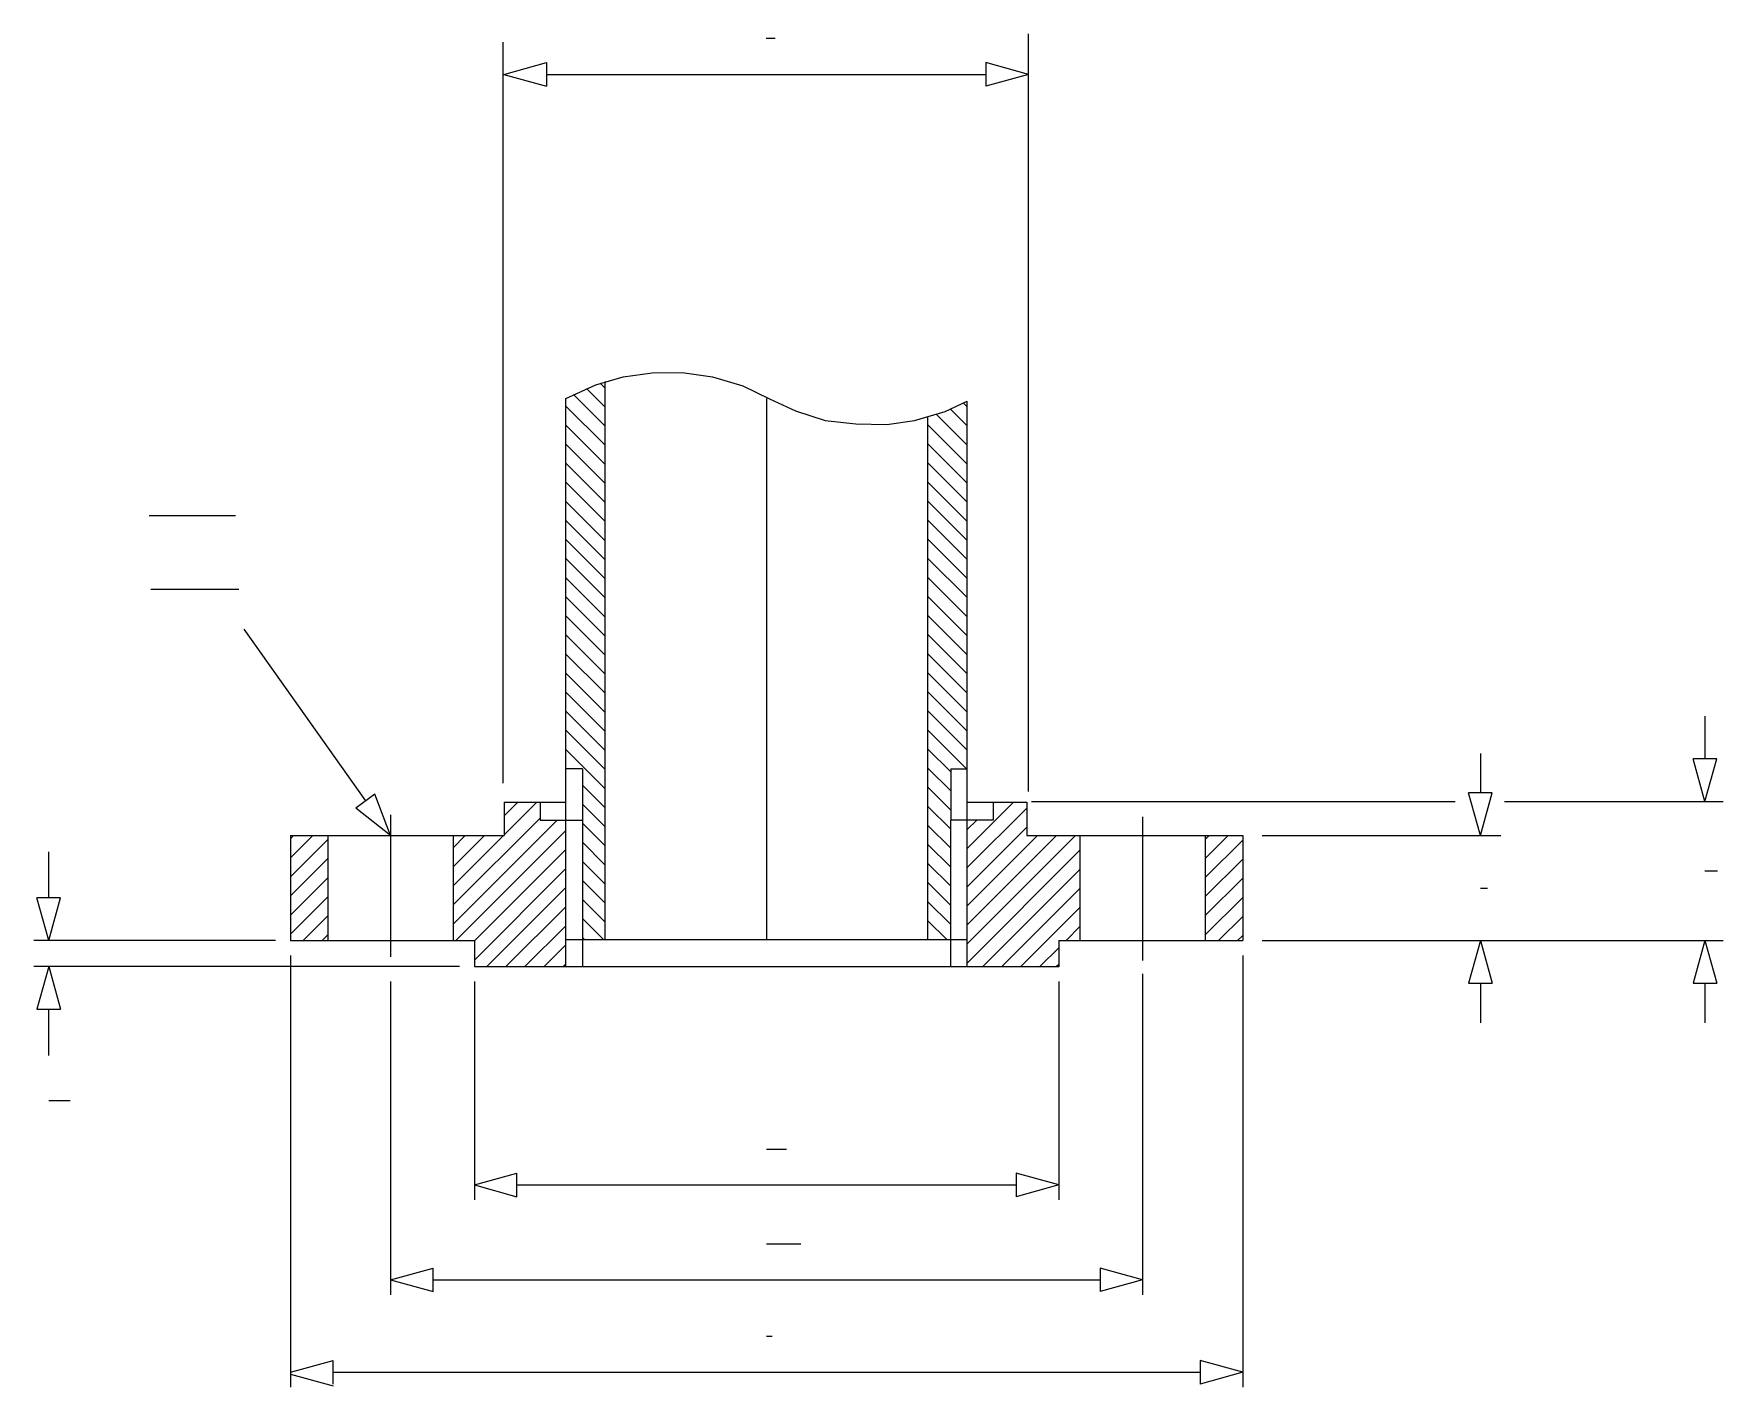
# Model space of a CAD drawing. Extents: x 391 to 1330, y 214 to 967.
import ezdxf

# ---------------------------------------------------------------- set-up
doc = ezdxf.new("R2010")
doc.units = 0
doc.header["$MEASUREMENT"] = 0
doc.layers.get('0').update_dxf_attribs({"linetype": 'CONTINUOUS'})
doc.layers.add('-1', color=7, linetype='CONTINUOUS')
doc.layers.add('1', color=7, linetype='CONTINUOUS')

msp = doc.modelspace()

# ---------------------------------------------------------------- linework, layer by layer
at = {"layer": '-1', "color": 5, "linetype": 'Continuous'}
for p, q in [((797.89, 964.13), (802.89, 964.13)), ((1319.96, 501.15), (1326.96, 501.15)), ((1195.1, 491.64), (1199.1, 491.64)), ((398.84, 373.54), (410.84, 373.54)), ((798.08, 346.57), (809.08, 346.57)), ((798.09, 293.82), (817.09, 293.82)), ((798.11, 242.43), (801.11, 242.43))]:
    msp.add_line(p, q, dxfattribs=at)
at = {"layer": '-1', "color": 2, "linetype": 'Continuous'}
for p, q in [((454.79, 698.8), (502.79, 698.8)), ((455.56, 657.84), (504.56, 657.84))]:
    msp.add_line(p, q, dxfattribs=at)
at = {"layer": '-1', "color": 3, "linetype": 'Continuous'}
for p, q in [((575.22, 540.17), (507.61, 635.66)), ((580.23, 543.83), (569.64, 536.1)), ((588.92, 520.81), (569.64, 536.1)), ((588.92, 520.81), (580.23, 543.83)), ((1073.79, 520.81), (1206.38, 520.81)), ((398.84, 486.17), (398.84, 511.88)), ((398.84, 462.46), (392.29, 486.17)), ((405.4, 486.17), (392.29, 486.17)), ((398.84, 462.46), (405.4, 486.17)), ((525.02, 462.46), (390.54, 462.46)), ((1073.79, 462.46), (1330.12, 462.46)), ((533.32, 454.16), (533.32, 214.13)), ((1062.89, 454.16), (1062.89, 214.13)), ((627.27, 447.96), (390.54, 447.96)), ((398.84, 447.96), (392.29, 424.24)), ((398.84, 447.96), (405.4, 424.24)), ((1007.24, 443.95), (1007.24, 265.52)), ((588.92, 439.66), (588.92, 265.52)), ((635.57, 439.66), (635.57, 318.27)), ((960.59, 439.66), (960.59, 318.27)), ((392.29, 424.24), (405.4, 424.24)), ((398.84, 398.54), (398.84, 424.24)), ((635.57, 326.57), (659.28, 333.13)), ((659.28, 320.02), (659.28, 333.13)), ((960.59, 326.57), (936.88, 333.13)), ((936.88, 333.13), (936.88, 320.02)), ((635.57, 326.57), (659.28, 320.02)), ((659.28, 326.57), (936.88, 326.57)), ((960.59, 326.57), (936.88, 320.02)), ((588.92, 273.82), (612.63, 280.37)), ((588.92, 273.82), (612.63, 267.26)), ((612.63, 267.26), (612.63, 280.37)), ((612.63, 273.82), (983.53, 273.82)), ((1007.24, 273.82), (983.53, 280.37)), ((983.53, 280.37), (983.53, 267.26)), ((1007.24, 273.82), (983.53, 267.26)), ((533.32, 222.43), (557.03, 228.99)), ((557.03, 215.87), (557.03, 228.99)), ((1062.89, 222.43), (1039.17, 228.99)), ((1039.17, 228.99), (1039.17, 215.87)), ((533.32, 221.43), (557.03, 214.88)), ((557.03, 222.43), (1039.17, 222.43)), ((1062.89, 222.43), (1039.17, 215.87))]:
    msp.add_line(p, q, dxfattribs=at)
at = {"layer": '-1', "color": 7, "linetype": 'Continuous'}
for p, q in [((652.17, 539.42), (686.47, 539.42)), ((652.17, 539.42), (652.17, 520.81)), ((672.09, 539.42), (672.09, 529.46)), ((924.08, 539.42), (924.08, 529.46)), ((942.74, 539.42), (942.74, 520.81)), ((672.09, 529.46), (695.67, 529.46)), ((924.08, 529.46), (900.49, 529.46)), ((533.32, 520.81), (533.32, 462.46)), ((533.32, 520.81), (652.17, 520.81)), ((554.06, 520.81), (554.06, 462.46)), ((623.78, 520.81), (623.78, 462.46)), ((942.74, 520.81), (1062.89, 520.81)), ((972.38, 520.81), (972.38, 462.46)), ((1042.1, 520.81), (1042.1, 462.46)), ((1062.89, 520.81), (1062.89, 462.46)), ((533.32, 462.46), (635.57, 462.46)), ((635.57, 462.46), (635.57, 447.96)), ((960.59, 462.46), (960.59, 447.96)), ((960.59, 462.46), (1062.89, 462.46)), ((960.59, 462.29), (960.59, 447.79)), ((635.57, 447.96), (960.59, 447.96)), ((960.59, 449.16), (959.22, 447.79))]:
    msp.add_line(p, q, dxfattribs=at)
at = {"layer": '-1', "color": 4, "linetype": 'Continuous'}
for p, q in [((588.92, 532.28), (588.92, 453.38)), ((1007.24, 531.29), (1007.24, 451.39))]:
    msp.add_line(p, q, dxfattribs=at)
at = {"linetype": 'Continuous'}
for p, q in [((924.08, 538.6), (924.9, 539.42)), ((684.94, 447.96), (686.47, 449.48))]:
    msp.add_line(p, q, dxfattribs=at)
at = {"layer": '1', "color": 3, "linetype": 'Continuous'}
for p, q in [((651.66, 549.97), (651.66, 962.02)), ((943.77, 545.37), (943.77, 966.62)), ((651.9, 944.01), (675.61, 950.57)), ((675.61, 950.57), (675.61, 937.46)), ((943.67, 944.01), (919.96, 950.57)), ((919.96, 950.57), (919.96, 937.46)), ((651.9, 944.01), (675.61, 937.46)), ((675.61, 944.01), (919.96, 944.01)), ((943.67, 944.01), (919.96, 937.46)), ((1319.96, 587.25), (1319.96, 563.56)), ((1195.1, 566.49), (1195.1, 544.52)), ((1319.96, 539.85), (1313.4, 563.56)), ((1326.51, 563.56), (1313.4, 563.56)), ((1319.96, 539.85), (1326.51, 563.56)), ((945.46, 539.85), (1181.08, 539.85)), ((1195.1, 520.81), (1188.55, 544.52)), ((1201.66, 544.52), (1188.55, 544.52)), ((1195.1, 520.81), (1201.66, 544.52)), ((1208.4, 539.85), (1330.12, 539.85)), ((1195.1, 462.46), (1188.55, 438.75)), ((1195.1, 462.46), (1201.66, 438.75)), ((1319.96, 462.46), (1313.4, 438.75)), ((1319.96, 462.46), (1326.51, 438.75)), ((1188.55, 438.75), (1201.66, 438.75)), ((1195.1, 438.75), (1195.1, 416.8)), ((1313.4, 438.75), (1326.51, 438.75)), ((1319.96, 438.75), (1319.96, 416.8))]:
    msp.add_line(p, q, dxfattribs=at)
at = {"layer": '1', "color": 4, "linetype": 'Continuous'}
for p, q in [((686.47, 763.81), (703.17, 771.51)), ((703.17, 771.51), (718.41, 775.86)), ((708.33, 769.63), (705.61, 772.35)), ((708.33, 462.96), (708.33, 773.23)), ((718.41, 775.86), (734.38, 778.08)), ((734.38, 778.08), (751.23, 778.37)), ((751.23, 778.37), (768.09, 775.86)), ((768.09, 775.86), (784.94, 770.98)), ((784.94, 770.98), (799.73, 763.74)), ((686.47, 529.46), (686.47, 763.81)), ((708.33, 748.42), (690.68, 766.06)), ((708.33, 759.03), (697.93, 769.42)), ((798.08, 763.81), (798.08, 462.96)), ((799.73, 763.74), (814.22, 756.95)), ((897.46, 756.65), (909.69, 762.4)), ((909.69, 759.19), (907.5, 761.38)), ((909.69, 462.96), (909.69, 762.4)), ((708.33, 737.81), (686.47, 759.67)), ((814.22, 756.95), (830.63, 751.63)), ((880.3, 751.63), (897.46, 756.65)), ((887.84, 462.96), (887.84, 753.83)), ((909.69, 737.98), (892.47, 755.19)), ((909.69, 748.58), (900.29, 757.98)), ((708.33, 727.21), (686.47, 749.06)), ((830.63, 751.63), (847.78, 749.71)), ((847.78, 749.71), (864.93, 749.41)), ((864.93, 749.41), (880.3, 751.63)), ((909.69, 727.37), (887.84, 749.22)), ((708.33, 716.6), (686.47, 738.46)), ((909.69, 716.76), (887.84, 738.61)), ((708.33, 705.99), (686.47, 727.85)), ((909.69, 706.16), (887.84, 728.01)), ((708.33, 695.39), (686.47, 717.24)), ((909.69, 695.55), (887.84, 717.4)), ((708.33, 684.78), (686.47, 706.64)), ((909.69, 684.94), (887.84, 706.79)), ((708.33, 674.17), (686.47, 696.03)), ((909.69, 674.34), (887.84, 696.19)), ((708.33, 663.57), (686.47, 685.42)), ((909.69, 663.73), (887.84, 685.58)), ((708.33, 652.96), (686.47, 674.82)), ((909.69, 653.12), (887.84, 674.97)), ((708.33, 642.35), (686.47, 664.21)), ((909.69, 642.52), (887.84, 664.37)), ((708.33, 631.75), (686.47, 653.6)), ((909.69, 631.91), (887.84, 653.76)), ((708.33, 621.14), (686.47, 643)), ((909.69, 621.3), (887.84, 643.15)), ((708.33, 610.53), (686.47, 632.39)), ((909.69, 610.7), (887.84, 632.55)), ((708.33, 599.93), (686.47, 621.78)), ((909.69, 600.09), (887.84, 621.94)), ((708.33, 589.32), (686.47, 611.18)), ((909.69, 589.48), (887.84, 611.33)), ((708.33, 578.71), (686.47, 600.57)), ((909.69, 578.88), (887.84, 600.73)), ((708.33, 568.11), (686.47, 589.96)), ((909.69, 568.27), (887.84, 590.12)), ((708.33, 557.5), (686.47, 579.36)), ((909.36, 557.99), (887.84, 579.51)), ((708.33, 546.89), (686.47, 568.75)), ((900.49, 556.26), (887.84, 568.91)), ((686.62, 557.99), (686.47, 558.14)), ((695.67, 557.99), (686.47, 557.99)), ((695.67, 557.99), (695.67, 529.46)), ((900.49, 545.65), (887.84, 558.3)), ((900.49, 557.99), (909.69, 557.99)), ((900.49, 557.99), (900.49, 529.46)), ((708.33, 536.29), (695.67, 548.94)), ((900.49, 535.04), (887.84, 547.69)), ((652.17, 531.86), (659.73, 539.42)), ((652.17, 521.25), (670.34, 539.42)), ((708.33, 525.68), (695.67, 538.33)), ((900.49, 524.44), (887.84, 537.09)), ((909.69, 513.61), (935.5, 539.42)), ((909.69, 503), (942.74, 536.05)), ((623.78, 482.26), (672.09, 530.56)), ((623.78, 471.65), (681.59, 529.46)), ((708.33, 515.07), (695.67, 527.72)), ((900.49, 513.83), (887.84, 526.48)), ((909.69, 524.22), (914.94, 529.46)), ((533.32, 519.07), (535.06, 520.81)), ((533.32, 508.47), (545.67, 520.81)), ((533.32, 497.86), (554.06, 518.6)), ((623.78, 514.08), (630.52, 520.81)), ((623.78, 503.47), (641.12, 520.81)), ((623.78, 492.86), (651.73, 520.81)), ((625.2, 462.46), (686.47, 523.73)), ((708.33, 504.47), (695.67, 517.12)), ((909.69, 492.4), (942.74, 525.44)), ((909.69, 481.79), (948.72, 520.81)), ((909.69, 471.18), (959.32, 520.81)), ((909.69, 460.58), (969.93, 520.81)), ((1042.1, 518.74), (1044.18, 520.81)), ((1042.1, 508.13), (1054.78, 520.81)), ((1042.1, 497.52), (1062.89, 518.31)), ((533.32, 487.25), (554.06, 508)), ((635.57, 462.22), (686.47, 513.12)), ((900.49, 503.22), (887.84, 515.87)), ((909.69, 449.97), (972.38, 512.66)), ((1042.1, 486.92), (1062.89, 507.7)), ((635.57, 451.62), (686.47, 502.52)), ((708.33, 493.86), (695.67, 506.51)), ((900.49, 492.62), (887.84, 505.27)), ((918.29, 447.96), (972.38, 502.05)), ((533.32, 476.65), (554.06, 497.39)), ((642.51, 447.96), (686.47, 491.91)), ((708.33, 483.25), (695.67, 495.9)), ((900.49, 482.01), (887.84, 494.66)), ((928.89, 447.96), (972.38, 491.44)), ((1042.1, 476.31), (1062.89, 497.1)), ((533.32, 466.04), (554.06, 486.78)), ((653.12, 447.96), (686.47, 481.3)), ((708.33, 472.65), (695.67, 485.3)), ((900.49, 471.4), (887.84, 484.05)), ((939.5, 447.96), (972.38, 480.84)), ((1042.1, 465.7), (1062.89, 486.49)), ((540.35, 462.46), (554.06, 476.18)), ((663.73, 447.96), (686.47, 470.7)), ((707.41, 462.96), (695.67, 474.69)), ((898.33, 462.96), (887.84, 473.45)), ((964.61, 462.46), (972.38, 470.23)), ((1049.47, 462.46), (1062.89, 475.88)), ((550.95, 462.46), (554.06, 465.57)), ((686.22, 462.96), (909.69, 462.96)), ((696.8, 462.96), (695.67, 464.08)), ((1060.07, 462.46), (1062.89, 465.28)), ((674.33, 447.96), (686.47, 460.09)), ((950.11, 447.96), (960.59, 458.44))]:
    msp.add_line(p, q, dxfattribs=at)
at = {"layer": '1', "color": 7, "linetype": 'Continuous'}
for p, q in [((909.69, 539.42), (942.74, 539.42)), ((686.47, 447.78), (686.47, 529.46)), ((695.67, 529.46), (695.67, 447.78)), ((900.49, 447.78), (900.49, 529.46)), ((909.69, 447.78), (909.69, 529.46))]:
    msp.add_line(p, q, dxfattribs=at)

doc.saveas('drawing.dxf')
